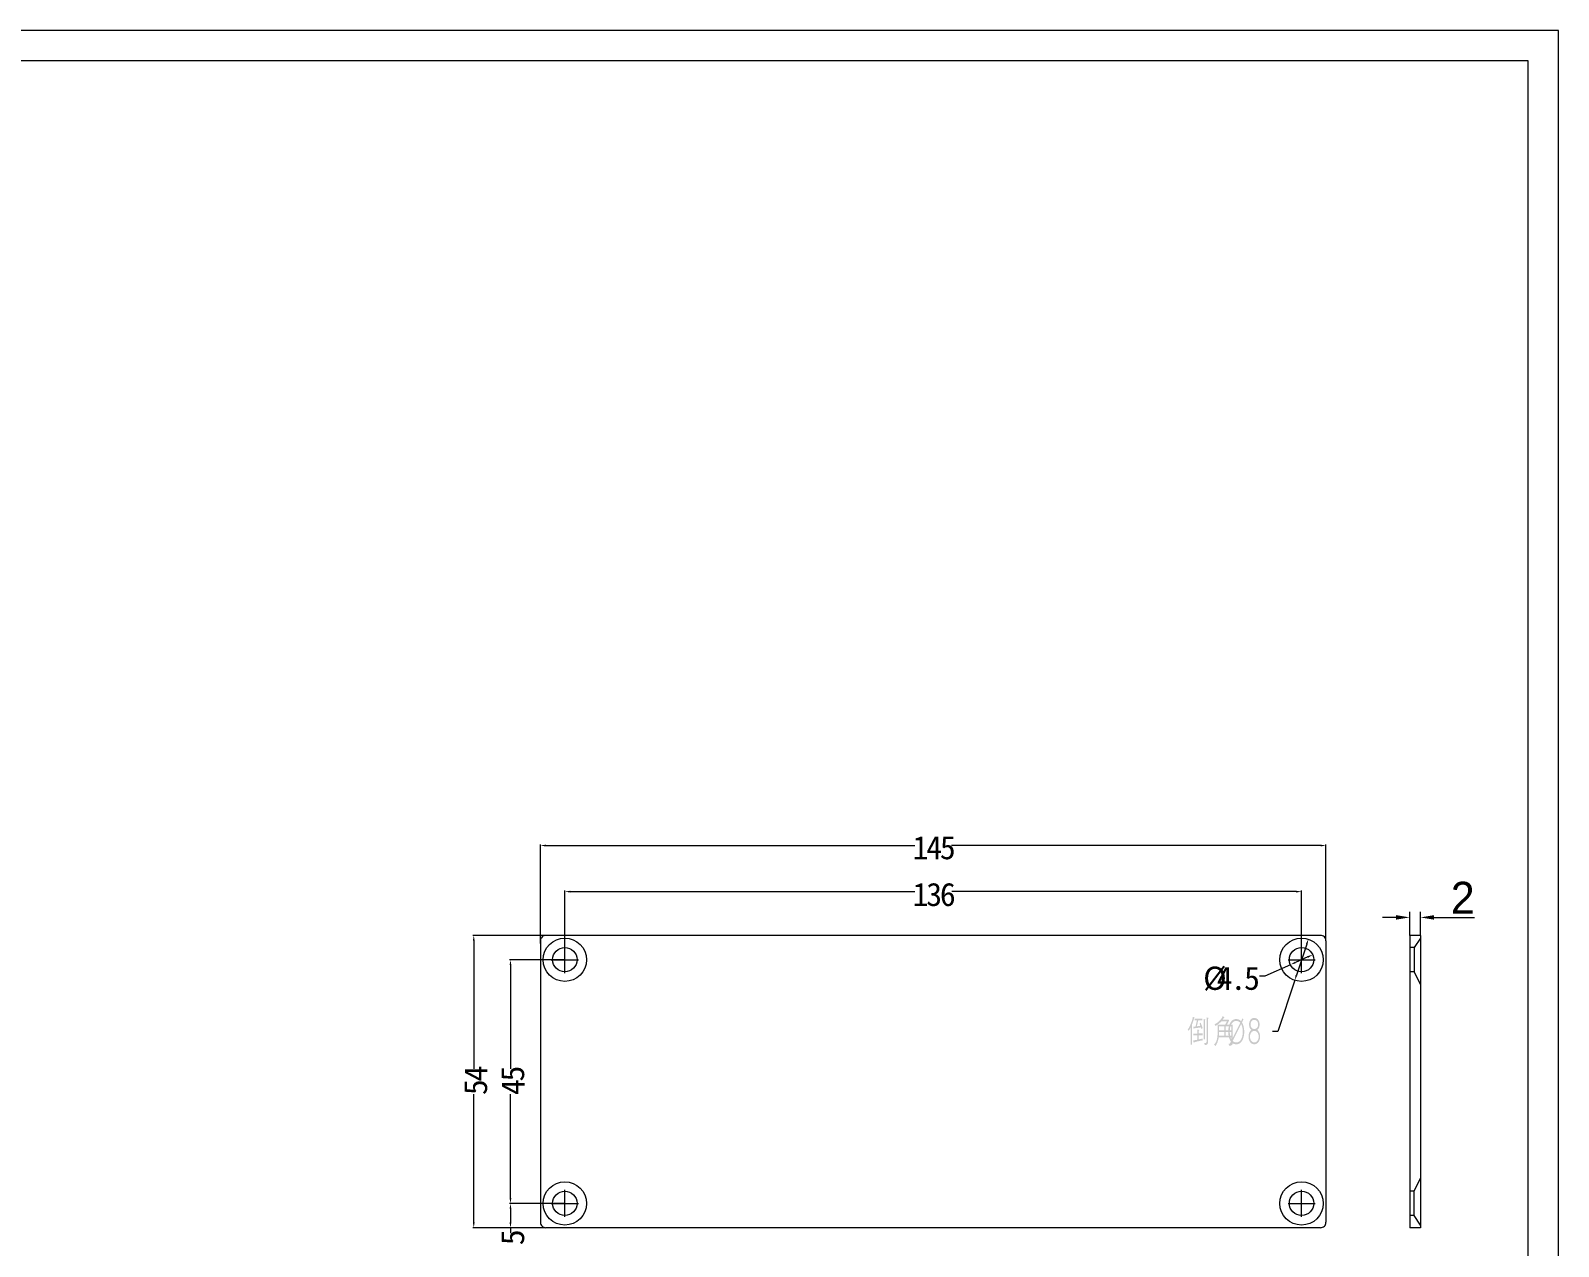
# Model space of a CAD drawing. Header units: millimetres. Extents: x 0 to 588, y 0 to 418.
# Drawn here: x 311.8 to 588.2, y 197.7 to 417.8 of the extents above; entities that cross this region are included whole.
import ezdxf

# ---------------------------------------------------------------- set-up
doc = ezdxf.new("R2010")
doc.units = ezdxf.units.MM

msp = doc.modelspace()

# ---------------------------------------------------------------- hatches: boundary and pattern name
h = msp.add_hatch(color=1)
h.dxf.hatch_style = 2
h.paths.add_polyline_path([(405.032397, 270.454246), (404.052377, 270.290909), (405.032397, 270.127572)])
h = msp.add_hatch(color=1)
h.dxf.hatch_style = 2
h.paths.add_polyline_path([(545.175289, 270.454246), (546.155309, 270.290909), (545.175289, 270.127572)])
h = msp.add_hatch(color=1)
h.dxf.hatch_style = 2
h.paths.add_polyline_path([(409.442488, 262.116272), (408.462468, 261.952935), (409.442488, 261.789598)])
h = msp.add_hatch(color=1)
h.dxf.hatch_style = 2
h.paths.add_polyline_path([(540.765198, 262.116272), (541.745218, 261.952935), (540.765198, 261.789598)])
h = msp.add_hatch(color=0)
h.dxf.hatch_style = 2
h.paths.add_polyline_path([(558.857256, 257.696602), (561.307306, 257.288261), (558.857256, 256.879919)])
h = msp.add_hatch(color=0)
h.dxf.hatch_style = 2
h.paths.add_polyline_path([(565.717397, 257.696602), (563.267347, 257.288261), (565.717397, 256.879919)])
h = msp.add_hatch(color=1)
h.dxf.hatch_style = 2
h.paths.add_polyline_path([(391.824223, 253.061051), (391.98756, 254.041071), (392.150896, 253.061051)])
h = msp.add_hatch(color=1)
h.dxf.hatch_style = 2
h.paths.add_polyline_path([(542.516345, 252.47281), (542.980082, 253.351483), (542.826387, 252.369905)])
h = msp.add_hatch(color=1)
h.dxf.hatch_style = 2
h.paths.add_polyline_path([(398.465901, 248.65096), (398.629238, 249.63098), (398.792575, 248.65096)])
h = msp.add_hatch(color=1)
h.dxf.hatch_style = 2
h.paths.add_polyline_path([(540.559842, 249.281338), (539.731259, 248.733096), (540.692862, 248.982974)])
h = msp.add_hatch(color=1)
h.dxf.hatch_style = 2
h.paths.add_polyline_path([(542.797574, 250.278986), (543.759177, 250.528864), (542.930594, 249.980622)])
h = msp.add_hatch(color=1)
h.dxf.hatch_style = 2
h.paths.add_polyline_path([(540.664049, 246.892055), (540.510354, 245.910477), (540.974091, 246.78915)])
h = msp.add_hatch(color=0)
h.paths.add_polyline_path([(522.306365, 239.183823), (522.085879, 239.288554), (522.037303, 239.027071), (521.957721, 238.730448), (521.847134, 238.398685), (521.70554, 238.031783), (521.552664, 237.675301), (521.408573, 237.383416), (521.273784, 237.156642), (521.148813, 236.995498), (521.325202, 236.752963), (521.512615, 237.061644), (521.583584, 237.191179), (521.666955, 237.353788), (521.666955, 234.283519), (521.915002, 234.283519), (521.915002, 237.87193), (522.041782, 238.195769), (522.152025, 238.51134), (522.234018, 238.780057), (522.295341, 239.02397), (522.358042, 239.057732), (522.383535, 239.095628), (522.367688, 239.137658)])
h.paths.add_polyline_path([(523.083579, 236.951401), (522.896165, 236.967937), (522.896165, 236.273406), (522.19061, 236.273406), (522.19061, 235.964725), (522.896165, 235.964725), (522.896165, 235.143415), (522.488266, 235.077269), (522.124464, 234.994587), (522.212659, 234.69693), (522.236602, 234.632851), (522.259512, 234.589443), (522.282422, 234.566706), (522.306365, 234.564639), (522.33806, 234.606669), (522.361487, 234.718979), (523.083579, 234.878831), (523.463228, 234.966337), (523.888353, 235.066245), (523.860792, 235.358389), (523.155237, 235.215073), (523.155237, 235.964725), (523.849768, 235.964725), (523.849768, 236.278918), (523.155237, 236.278918), (523.155237, 236.79706), (523.21587, 236.845981), (523.226895, 236.890767), (523.184175, 236.923151)])
h.paths.add_polyline_path([(524.020645, 238.897191), (524.020645, 235.226097), (524.268692, 235.226097), (524.268692, 238.704265), (524.333459, 238.746296), (524.356886, 238.79246), (524.328636, 238.828978), (524.263179, 238.853093)])
h.paths.add_polyline_path([(524.792346, 239.145238), (524.599421, 239.183823), (524.599421, 235.159951), (524.59322, 234.9647), (524.574616, 234.80924), (524.54361, 234.694088), (524.500202, 234.61976), (524.439052, 234.571184), (524.35413, 234.54948), (524.244404, 234.554648), (524.108839, 234.586687), (524.235619, 234.200837), (524.402964, 234.20075), (524.540854, 234.224952), (524.648772, 234.272925), (524.7262, 234.344152), (524.777704, 234.450606), (524.815773, 234.604602), (524.839372, 234.80614), (524.847468, 235.05522), (524.847468, 238.935776), (524.93015, 239.012946), (524.946686, 239.07358), (524.898455, 239.117677)])
h.paths.add_polyline_path([(522.378023, 238.963337), (522.378023, 238.682217), (522.818995, 238.682217), (522.565436, 237.546713), (522.322902, 237.519152), (522.168561, 237.497104), (522.207146, 237.238033), (522.230573, 237.138814), (522.262268, 237.105741), (522.295341, 237.133302), (522.328414, 237.210472), (523.519039, 237.375837), (523.530063, 237.337251), (523.618258, 237.089205), (523.849768, 237.249057), (523.775354, 237.465409), (523.684403, 237.723102), (523.49699, 238.241245), (523.276504, 238.103441), (523.359186, 237.860906), (523.41982, 237.662468), (523.116652, 237.618371), (522.802459, 237.585298), (523.06153, 238.682217), (523.800159, 238.682217), (523.800159, 238.963337)])
h = msp.add_hatch(color=0)
h.paths.add_polyline_path([(526.827211, 236.560038), (527.769789, 236.560038), (527.769789, 235.871019), (526.827211, 235.871019), (526.827211, 236.201748)])
h.paths.add_polyline_path([(526.827211, 237.56325), (527.769789, 237.56325), (527.769789, 236.863206), (526.827211, 236.863206), (526.827211, 237.210472), (526.827211, 237.374458)])
h.paths.add_polyline_path([(528.552515, 238.753875), (527.455597, 238.753875), (527.51623, 238.842069), (527.545858, 238.884099), (527.587888, 238.9468), (527.681595, 239.084604), (527.763588, 239.09425), (527.791838, 239.128701), (527.761521, 239.194158), (527.665058, 239.288554), (527.472133, 239.420845), (527.36568, 239.175985), (527.219952, 238.937843), (527.03495, 238.706935), (526.810675, 238.483779), (526.606036, 238.31118), (526.405532, 238.165452), (526.209161, 238.046597), (526.016925, 237.954613), (526.182289, 237.64042), (526.46272, 237.821632), (526.739017, 238.031783), (527.006356, 238.247446), (527.20755, 238.450706), (528.238322, 238.450706), (528.147372, 238.290854), (528.072958, 238.147538), (527.902081, 237.855394), (526.573652, 237.855394), (526.573652, 237.321404), (526.573652, 236.808085), (526.557805, 236.203126), (526.513018, 235.639508), (526.471677, 235.400936), (526.422068, 235.182), (526.36419, 234.983734), (526.298045, 234.807173), (526.128546, 234.508139), (525.917706, 234.266982), (526.149216, 234.002399), (526.253689, 234.138739), (526.352477, 234.299366), (526.446098, 234.483765), (526.535067, 234.691418), (526.667359, 235.106208), (526.766578, 235.562338), (529.043097, 235.562338), (529.043097, 234.718979), (529.036034, 234.628114), (529.015536, 234.554303), (528.982635, 234.498062), (528.938366, 234.459908), (528.87334, 234.433897), (528.786092, 234.421323), (528.677141, 234.42115), (528.547003, 234.432347), (528.651734, 234.057521), (528.809864, 234.07199), (528.945256, 234.098862), (529.057911, 234.138136), (529.147828, 234.189812), (529.216988, 234.264312), (529.267028, 234.355866), (529.297431, 234.464989), (529.30768, 234.592199), (529.30768, 237.855394), (528.238322, 237.855394), (528.635197, 238.605047)])
h.paths.add_polyline_path([(529.043097, 237.552225), (529.043097, 236.863206), (528.039885, 236.863206), (528.039885, 237.552225)])
h.paths.add_polyline_path([(529.043097, 236.560038), (529.043097, 235.859995), (528.039885, 235.859995), (528.039885, 236.560038)])
h = msp.add_hatch(color=0)
h.paths.add_polyline_path([(531.059683, 238.996409), (530.811636, 238.500316), (530.622156, 238.669125), (530.420273, 238.79246), (530.183251, 238.866874), (529.929692, 238.891679), (529.756834, 238.88032), (529.593795, 238.846289), (529.440574, 238.78965), (529.297172, 238.710467), (529.163589, 238.608804), (529.039824, 238.484727), (528.925877, 238.338299), (528.821749, 238.169587), (528.673868, 237.836618), (528.568879, 237.465409), (528.506264, 237.054926), (528.485508, 236.604135), (528.514447, 236.095639), (528.601263, 235.628484), (528.670596, 235.394907), (528.754914, 235.182), (528.854736, 234.989763), (528.970577, 234.818198), (528.678433, 234.233909), (528.865846, 234.085081), (529.135942, 234.630784), (529.301995, 234.499182), (529.48872, 234.404786), (529.703004, 234.342774), (529.929692, 234.322104), (530.102313, 234.333236), (530.264727, 234.366718), (530.417065, 234.422679), (530.559455, 234.501249), (530.692027, 234.602556), (530.814909, 234.72673), (530.928231, 234.873901), (531.032122, 235.044196), (531.184051, 235.377078), (531.292572, 235.747684), (531.357684, 236.156531), (531.379388, 236.604135), (531.351827, 237.07129), (531.274657, 237.51364), (531.143054, 237.931186), (530.965976, 238.290854), (531.236072, 238.814508)])
h.paths.add_polyline_path([(530.657296, 238.202659), (529.119405, 235.110342), (529.030522, 235.251849), (528.954041, 235.411443), (528.889962, 235.588607), (528.838286, 235.782824), (528.776274, 236.176943), (528.755603, 236.604135), (528.772226, 236.994895), (528.822438, 237.348965), (528.906757, 237.666861), (529.025699, 237.9491), (529.108403, 238.088864), (529.199504, 238.210411), (529.299132, 238.313613), (529.407415, 238.398341), (529.524484, 238.464465), (529.650467, 238.511857), (529.785493, 238.540386), (529.929692, 238.549925), (530.144666, 238.526498), (530.343103, 238.461731), (530.508468, 238.348731)])
h.paths.add_polyline_path([(529.279258, 234.922929), (530.811636, 237.987685), (530.941172, 237.698297), (531.037634, 237.3593), (531.09, 236.992053), (531.109292, 236.604135), (531.091809, 236.213461), (531.039702, 235.859995), (530.953488, 235.543735), (530.833685, 235.264682), (530.748946, 235.123336), (530.656004, 235.001046), (530.554923, 234.897747), (530.445767, 234.813375), (530.328602, 234.747864), (530.203491, 234.701151), (530.070499, 234.67317), (529.929692, 234.663857), (529.742279, 234.680394), (529.571402, 234.730003), (529.417062, 234.809929)])
h = msp.add_hatch(color=0)
h.paths.add_polyline_path([(534.151419, 237.916027), (534.136002, 238.146591), (534.090096, 238.359067), (534.014218, 238.553973), (533.908884, 238.731826), (533.765223, 238.89099), (533.598825, 239.004678), (533.40969, 239.072891), (533.197816, 239.095628), (532.985943, 239.072891), (532.796807, 239.004678), (532.630409, 238.89099), (532.486749, 238.731826), (532.382276, 238.553973), (532.308293, 238.359067), (532.264282, 238.146591), (532.249726, 237.916027), (532.259028, 237.724911), (532.286933, 237.54878), (532.333442, 237.388153), (532.398554, 237.243545), (532.519132, 237.053376), (532.66865, 236.929352), (532.551861, 236.830306), (532.449542, 236.715756), (532.361692, 236.586737), (532.288311, 236.444283), (532.227247, 236.274698), (532.184269, 236.096328), (532.158862, 235.908656), (532.150507, 235.711166), (532.167044, 235.441243), (532.216653, 235.193024), (532.299335, 234.965475), (532.415091, 234.757564), (532.572273, 234.566275), (532.754777, 234.43028), (532.963119, 234.349062), (533.197816, 234.322104), (533.429413, 234.349062), (533.636721, 234.43028), (533.820259, 234.566275), (533.980542, 234.757564), (534.097158, 234.965475), (534.181736, 235.193024), (534.23324, 235.441243), (534.250637, 235.711166), (534.240474, 235.909604), (534.210674, 236.099773), (534.162271, 236.281674), (534.096297, 236.455307), (534.020763, 236.602154), (533.934378, 236.728848), (533.836623, 236.835904), (533.726983, 236.92384), (533.875122, 237.047863), (534.002591, 237.238033), (534.067703, 237.385827), (534.114212, 237.548091), (534.142117, 237.724825)])
h.paths.add_polyline_path([(533.197816, 236.747451), (533.370588, 236.726867), (533.525789, 236.665458), (533.664454, 236.563741), (533.787617, 236.422234), (533.875294, 236.266085), (533.939201, 236.09495), (533.978303, 235.908312), (533.991566, 235.705654), (533.978303, 235.499896), (533.939201, 235.312224), (533.875294, 235.142123), (533.787617, 234.989074), (533.664454, 234.848428), (533.525789, 234.748607), (533.370588, 234.689093), (533.197816, 234.66937), (533.02203, 234.689093), (532.866398, 234.748607), (532.730403, 234.848428), (532.613528, 234.989074), (532.526712, 235.142123), (532.4647, 235.312224), (532.427493, 235.499896), (532.415091, 235.705654), (532.427493, 235.908312), (532.4647, 236.09495), (532.526712, 236.266085), (532.613528, 236.422234), (532.730403, 236.563741), (532.866398, 236.665458), (533.02203, 236.726867)])
h.paths.add_polyline_path([(533.197816, 238.748363), (533.348539, 238.731998), (533.485826, 238.683595), (533.608644, 238.604185), (533.715959, 238.494804), (533.792354, 238.368713), (533.847561, 238.23022), (533.881065, 238.079325), (533.892347, 237.916027), (533.881065, 237.750577), (533.847561, 237.601146), (533.792354, 237.467218), (533.715959, 237.348276), (533.608644, 237.233382), (533.485826, 237.152594), (533.348539, 237.10488), (533.197816, 237.089205), (533.044854, 237.10488), (532.908428, 237.152594), (532.788539, 237.233382), (532.685186, 237.348276), (532.609652, 237.467218), (532.556339, 237.601146), (532.524731, 237.750577), (532.514309, 237.916027), (532.524731, 238.079325), (532.556339, 238.23022), (532.609652, 238.368713), (532.685186, 238.494804), (532.788539, 238.604185), (532.908428, 238.683595), (533.044854, 238.731998)])
h = msp.add_hatch(color=1)
h.dxf.hatch_style = 2
h.paths.add_polyline_path([(398.465901, 206.51009), (398.629238, 205.53007), (398.792575, 206.51009)])
h = msp.add_hatch(color=1)
h.dxf.hatch_style = 2
h.paths.add_polyline_path([(398.465901, 204.55005), (398.629238, 205.53007), (398.792575, 204.55005)])
h = msp.add_hatch(color=1)
h.dxf.hatch_style = 2
h.paths.add_polyline_path([(391.824223, 202.101612), (391.98756, 201.121592), (392.150896, 202.101612)])
h = msp.add_hatch(color=1)
h.dxf.hatch_style = 2
h.paths.add_polyline_path([(398.465901, 202.101612), (398.629238, 201.121592), (398.792575, 202.101612)])

# ---------------------------------------------------------------- linework, layer by layer
at = {"color": 0, "lineweight": 0}
for points in [[(0, 0), (588.217808, 0), (588.217808, 417.799564), (0, 417.799564)], [(7.515266, 5.497363), (582.720445, 5.497363), (582.720445, 412.302202), (7.515266, 412.302202)]]:
    msp.add_lwpolyline(points, close=True, dxfattribs=at)
at = {"color": 1, "lineweight": 0}
for points in [[(404.052377, 252.563388), (404.052377, 270.467312)], [(405.032397, 270.290909), (471.785658, 270.290909)], [(545.175289, 270.290909), (478.422028, 270.290909)], [(546.155309, 253.122302), (546.155309, 270.467312)], [(408.462468, 249.692231), (408.462468, 262.129338)], [(409.442488, 261.952935), (471.757074, 261.952935)], [(540.765198, 261.952935), (478.450612, 261.952935)], [(541.745218, 249.692231), (541.745218, 262.129338)], [(407.954591, 254.041071), (391.811156, 254.041071)], [(391.98756, 253.061051), (391.98756, 229.880023)], [(542.671366, 252.421358), (540.81907, 246.840603)], [(408.401216, 249.63098), (398.452835, 249.63098)], [(542.864084, 250.129804), (540.626352, 249.132156)], [(398.629238, 248.65096), (398.629238, 229.869689)], [(539.731259, 248.733096), (535.109704, 246.672667), (534.129683, 246.672667)], [(540.510354, 245.910477), (537.43905, 236.656993), (536.45903, 236.656993)], [(391.98756, 202.101612), (391.98756, 225.282639)], [(398.629238, 206.51009), (398.629238, 225.291361)], [(408.401216, 205.53007), (398.452835, 205.53007)], [(398.567987, 205.53007), (398.452835, 205.53007)], [(398.629238, 204.55005), (398.629238, 202.101612)], [(404.914947, 201.121592), (391.811156, 201.121592)], [(398.567987, 201.121592), (398.452835, 201.121592)], [(398.629238, 201.121592), (398.629238, 200.141572)]]:
    msp.add_lwpolyline(points, dxfattribs=at)
at = {"color": 0, "lineweight": 0}
for points in [[(558.857256, 257.288261), (556.407205, 257.288261)], [(561.307306, 254.041071), (561.307306, 258.268281)], [(563.267347, 254.041071), (563.267347, 258.268281)], [(565.717397, 257.288261), (573.048323, 257.288261)], [(405.032397, 254.041071), (404.834889, 254.021161), (404.650929, 253.964056), (404.484458, 253.873699), (404.339418, 253.75403), (404.219749, 253.608989), (404.129392, 253.442519), (404.072287, 253.258559), (404.052377, 253.061051)], [(404.052377, 253.061051), (404.052377, 202.099999)], [(545.175289, 254.041071), (405.032397, 254.041071)], [(408.462468, 247.180929), (408.462468, 252.08103)], [(541.745218, 247.180929), (541.745218, 252.08103)], [(546.155309, 253.061051), (546.135398, 253.258559), (546.078294, 253.442519), (545.987937, 253.608989), (545.868268, 253.75403), (545.723227, 253.873699), (545.556757, 253.964056), (545.372797, 254.021161), (545.175289, 254.041071)], [(546.155309, 253.061051), (546.155309, 202.099999)], [(563.267347, 254.041071), (561.307306, 254.041071)], [(561.307306, 254.041071), (561.307306, 201.119979)], [(562.10989, 251.835053), (561.307306, 251.835053)], [(563.267347, 253.551061), (562.10989, 251.835053), (562.10989, 247.425935), (563.267347, 245.071521)], [(563.267347, 254.041071), (563.267347, 201.119979)], [(406.012417, 249.63098), (410.912518, 249.63098)], [(539.295167, 249.63098), (544.195268, 249.63098)], [(562.10989, 247.425935), (561.307306, 247.425935)], [(563.267347, 201.609989), (562.10989, 203.325997), (562.10989, 207.735115), (563.267347, 210.089528)], [(408.462468, 203.080019), (408.462468, 207.980121)], [(541.745218, 203.080019), (541.745218, 207.980121)], [(562.10989, 207.735115), (561.307306, 207.735115)], [(406.012417, 205.53007), (410.912518, 205.53007)], [(539.295167, 205.53007), (544.195268, 205.53007)], [(404.052377, 202.099999), (404.072287, 201.902491), (404.129392, 201.718531), (404.219749, 201.552061), (404.339418, 201.40702), (404.484458, 201.287351), (404.650929, 201.196994), (404.834889, 201.139889), (405.032397, 201.119979)], [(545.175289, 201.119979), (545.372797, 201.139889), (545.556757, 201.196994), (545.723227, 201.287351), (545.868268, 201.40702), (545.987937, 201.552061), (546.078294, 201.718531), (546.135398, 201.902491), (546.155309, 202.099999)], [(562.10989, 203.325997), (561.307306, 203.325997)], [(545.175289, 201.119979), (405.032397, 201.119979)], [(563.267347, 201.119979), (561.307306, 201.119979)]]:
    msp.add_lwpolyline(points, dxfattribs=at)
for centre, radius in [((408.462468, 249.63098), 3.920081), ((408.462468, 249.63098), 2.205046), ((541.745218, 249.63098), 3.920081), ((541.745218, 249.63098), 2.205046), ((408.462468, 205.53007), 3.920081), ((408.462468, 205.53007), 2.205046), ((541.745218, 205.53007), 3.920081), ((541.745218, 205.53007), 2.205046)]:
    msp.add_circle(centre, radius, dxfattribs=at)

# ---------------------------------------------------------------- texts
at = {"color": 0, "attachment_point": 1}
for s, insert, char_height in [('{\\fSimSun|b0|i0|c0;1}', (471.379737, 272.020502), 4.206831), ('{\\fSimSun|b0|i0|c0;4}', (473.849181, 272.020502), 4.206831), ('{\\fSimSun|b0|i0|c0;5}', (476.318626, 272.020502), 4.206831), ('{\\fSimSun|b0|i0|c0;1}', (471.379737, 263.553836), 4.206831), ('{\\fSimSun|b0|i0|c0;3}', (473.849181, 263.553836), 4.206831), ('{\\fSimSun|b0|i0|c0;6}', (476.318626, 263.553836), 4.206831), ('{\\f¾\xadµä×ÛÒÕÌå¼ò|b0|i0|c0;2}', (568.746404, 263.737007), 5.801114), ('{\\fSimSun|b0|i0|c0;Ø}', (523.943626, 248.384391), 4.206831), ('{\\fSimSun|b0|i0|c0;4}', (526.41307, 248.384391), 4.206831), ('{\\fSimSun|b0|i0|c0;5}', (531.351959, 248.384391), 4.206831), ('{\\fSimSun|b0|i0|c0;.}', (528.882515, 248.384391), 4.206831)]:
    msp.add_mtext(s, dxfattribs=dict(at, insert=insert, char_height=char_height))
at = {"color": 0, "char_height": 4.206831, "attachment_point": 7, "rotation": 90}
for s, insert in [('{\\fSimSun|b0|i0|c0;4}', (394.474181, 227.597004)), ('{\\fSimSun|b0|i0|c0;5}', (401.176959, 227.597004)), ('{\\fSimSun|b0|i0|c0;5}', (394.474181, 225.12756)), ('{\\fSimSun|b0|i0|c0;4}', (401.176959, 225.12756)), ('{\\fSimSun|b0|i0|c0;5}', (401.176959, 197.963671))]:
    msp.add_mtext(s, dxfattribs=dict(at, insert=insert))

doc.saveas('drawing.dxf')
